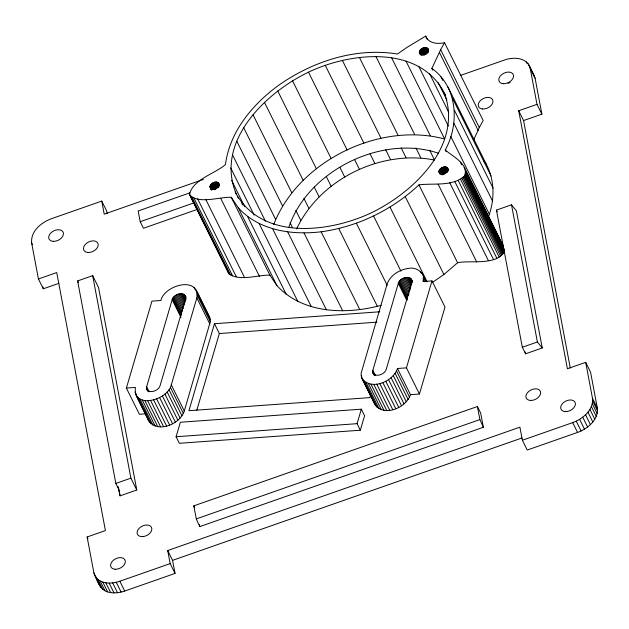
<?xml version="1.0" encoding="UTF-8"?>
<svg xmlns="http://www.w3.org/2000/svg" width="629" height="629" viewBox="0 0 629 629"><rect width="100%" height="100%" fill="white"/><g stroke="black" fill="none" stroke-linecap="round" stroke-linejoin="round"><path stroke-width="0.94" d="M238.242 207.688C258.771 230.631 292.045 235.285 321.167 231.794C357.594 226.747 392.158 210.039 418.945 184.871C433.523 182.921 452.691 186.947 464.516 175.892C469.336 164.185 452.275 156.283 445.269 149.961C459.713 123.787 457.629 86.849 431.879 68.419L440.638 49.667L444.53 42.693A21.04 13.995 -26.4 0 1 425.676 36.105L406.609 47.639L397.457 54.023C355.676 47.23 312.896 61.32 278.741 85.198C252.622 104.288 229.758 131.508 225.465 164.515C215.087 173.816 192.93 179.084 189.447 194.518C197.978 204.755 219.93 196.665 231.268 197.302L238.242 207.688L276.902 285.574C302.95 313.918 346.351 314.759 381.127 305.309M488.348 217.068C494.724 200.321 494.889 180.9 486.571 164.767L447.911 86.888M236.559 194.668C214.072 142.429 265.194 92.809 308.501 72.178C351.218 51.759 421.658 44.234 445.694 95.655M585.693 362.351L590.568 372.164L597.346 408.087C598.604 419.858 587.604 428.797 577.564 432.43L527.244 450.049L522.377 440.237L572.689 422.609C582.729 418.977 593.729 410.045 592.479 398.275L585.693 362.351L567.397 368.759L518.705 110.751L537.001 104.343L530.223 68.419C527.542 57.302 513.122 56.634 504.269 60.101L460.357 75.48M209.992 186.671C210.306 182.701 217.697 179.808 219.191 184.273C219.411 188.598 210.927 191.727 209.992 186.671L211.305 189.305M419.323 52.191C419.637 48.205 426.997 45.359 428.514 49.793C428.695 54.133 420.321 57.223 419.323 52.191L420.628 54.825M438.908 171.513C439.215 167.542 446.614 164.649 448.107 169.115C448.32 173.439 439.836 176.568 438.908 171.513L440.214 174.147M146.431 387.519L172.157 299.671C173.321 293.672 186.428 290.574 185.626 298.696L160.073 385.656C158.752 391.191 147.343 394.776 146.431 387.519L148.538 391.757M126.39 388.085L135.377 387.44C132.782 410.022 168.21 400.02 171.3 384.846L196.853 297.887C199.448 275.305 164.02 285.307 160.93 300.481L151.951 301.134L126.39 388.085L139.386 414.267L145.676 413.811M135.51 394.179L148.507 420.361C157.344 433.892 179.996 424.276 184.297 411.02L210.306 321.694L209.716 317.323L196.72 291.141M372.596 371.173L398.314 283.325C399.478 277.326 412.593 274.228 411.791 282.358L386.237 369.309C384.917 374.845 373.508 378.438 372.596 371.173L374.774 375.56M423.427 276.909L423.018 281.54L431.997 280.896L444.994 307.07L419.441 394.029L410.462 394.682C406.153 407.938 383.509 417.546 374.672 404.015L361.675 377.84L361.077 373.461L387.094 284.143C390.106 275.416 399.006 269.896 407.812 268.504C417.113 266.429 423.561 272.813 425.597 281.273M432.697 282.224L443.917 274.511L457.598 262.749C469.344 259.895 497.814 266.224 504.309 250.9L465.649 173.022M288.813 227.423C307.597 170.868 382 134.008 438.413 153.24M176.089 436.754L180.35 422.256L361.329 409.18L364.584 415.722L360.323 430.22L179.336 443.296L176.089 436.754L357.075 423.671L360.323 430.22M379.806 311.78L214.473 323.731L188.92 410.69L369.907 397.607L370.733 394.8M196.814 410.218L219.348 333.543L214.473 323.731M357.075 423.671L361.329 409.18M419.441 394.029L406.444 367.855L431.997 280.896M273.725 224.498C298.343 161.166 379.271 121.491 444.664 139.009L406.004 61.123M473.535 140.188L479.298 127.545L483.19 120.571L444.53 42.693M361.675 377.84C370.512 391.372 393.164 381.756 397.465 368.5L406.444 367.855M296.558 229.003C320.027 179.194 380.687 149.482 434.545 160.025L429.67 150.213M107.158 213.703L106.623 210.904L101.756 201.083L51.436 218.711C41.396 222.344 30.396 231.275 31.654 243.046L38.432 278.977L43.307 288.79L58.859 283.341M203.395 179.414L104.217 214.151L101.756 201.083M189.982 192.812L138.176 210.959L140.204 221.715L143.459 228.256L197.05 209.488M140.204 221.715L193.803 202.939M38.432 278.977L56.728 272.561L105.42 530.569L87.124 536.977L93.902 572.909C96.921 579.938 99.343 589.459 107.653 591.92C113.251 593.603 119.266 592.888 124.731 591.04L175.043 573.42L172.574 560.353L167.707 550.54L519.908 427.17L522.377 440.237M570.275 367.981L523.58 120.564L541.876 114.156L535.098 78.232L529.461 65.959M118.456 488.725L115.822 483.426L77.603 280.935L92.675 275.659L98.556 287.508L136.776 489.991L120.092 495.841L118.087 486.799M496.43 210.102L511.503 204.826L516.362 210.801L542.253 347.971L525.569 353.812L522.322 347.271L496.43 210.102L497.248 211.737M115.822 483.426L130.887 478.142L92.675 275.659M522.322 347.271L537.386 341.987L542.253 347.971M193.826 505.85L477.419 406.515L480.674 413.064L483.355 427.28L199.763 526.607L196.295 518.909L193.826 505.85L194.644 507.485M196.295 518.909L479.888 419.582L477.419 406.515M172.574 560.353L521.999 437.965M94.665 575.362C99.296 584.372 111.53 584.223 119.856 581.227L170.168 563.6L167.707 550.54M228.107 272.404C236.638 282.633 258.59 274.543 269.927 275.18L276.902 285.574M219.348 333.543L376.857 322.166M235.254 192.042C260.933 240.86 329.069 232.785 371.141 212.893C413.898 192.34 463.306 145.047 444.389 93.029M207.185 313.816L209.716 317.323M501.722 243.612L502.799 245.027L464.147 167.149M483.921 160.938L486.571 164.767M534.336 75.779L528.156 63.765M530.223 68.419L535.098 78.232M526.331 61.878L527.141 63.513M537.001 104.343L541.876 114.156M518.705 110.751L523.58 120.564M440.638 49.667L479.298 127.545M439.577 52.718L478.237 130.596M425.676 36.105L427.413 39.603M427.822 48.37L428.695 50.131M452.408 98.085L491.068 175.971M427.35 48.024L428.664 50.658M441.015 76.927L442.753 80.426M426.14 47.6L428.318 51.995M425.424 47.545L428.034 52.812M424.669 47.592L427.28 52.86M423.891 47.741L426.942 53.882M454.413 110.272L493.073 188.15M423.113 47.985L426.163 54.133M422.358 48.323L425.408 54.471M431.879 68.419L432.752 70.173M421.65 48.748L424.701 54.888M438.201 82.627L446.889 100.129M421.005 49.235L424.056 55.383M420.447 49.777L423.058 55.045M419.983 50.367L422.161 54.754M592.479 398.275L597.346 408.087M419.637 50.98L421.815 55.368M419.417 51.594L421.155 55.1M592.675 400.925L597.55 410.745M419.362 52.765L420.227 54.526M429.591 73.711L448.705 112.214M453.871 123.166L492.531 201.052M592.306 403.708L597.18 413.528M591.386 406.562L596.253 416.374M589.923 409.4L594.79 419.221M418.772 66.477L448.312 125.981M587.958 412.168L592.832 421.98M450.796 136.501L489.456 214.379M465.366 169.94L503.585 246.945M465.688 171.788L504.348 249.666M460.357 162.196L461.662 164.822M585.544 414.786L590.419 424.606M465.421 174.076L504.081 251.954M465.043 175.011L503.703 252.889M464.516 175.892L503.176 253.778M463.832 176.741L502.492 254.619M582.737 417.2L587.612 427.012M463.015 177.527L501.675 255.405M461.953 178.337L500.613 256.215M460.538 179.202L499.198 257.08M579.608 419.339L584.475 429.159M445.269 149.961L446.134 151.707M458.156 180.311L496.816 258.197M576.227 421.163L581.102 430.975M454.775 181.466L493.435 259.345M447.408 167.691L448.28 169.453M446.944 167.345L448.249 169.979M446.378 167.086L448.115 170.593M391.615 57.774L430.275 135.652M445.725 166.921L447.903 171.316M572.689 422.609L577.564 432.43M445.01 166.866L447.628 172.134M444.255 166.913L446.873 172.173M443.476 167.055L446.095 172.322M442.698 167.306L445.749 173.447M449.711 182.669L488.371 260.548M441.943 167.644L444.994 173.793M441.236 168.061L444.286 174.209M440.591 168.556L443.642 174.697M440.033 169.099L442.651 174.367M439.577 169.688L442.187 174.956M439.231 170.294L441.409 174.689M439.003 170.915L440.308 173.549M438.948 172.087L439.82 173.84M375.945 56.516L414.605 134.394M438.114 184.179L476.774 262.057M415.95 147.996L420.825 157.808M359.387 57.365L398.047 135.251M401.153 147.862L406.027 157.675M418.945 184.871L457.598 262.749M342.349 60.321L381.009 138.199M385.703 149.812L390.578 159.624M405.257 196.633L443.917 274.511M370.049 153.798L374.923 163.611M325.248 65.298L363.908 143.176M390.027 207.106L426.949 281.485M421.847 272.915L426.344 281.784M420.353 271.296L421.218 273.041M423.474 279.174L424.772 281.792M354.638 159.695L359.505 169.516M411.35 279.119L412.223 280.872M308.501 72.178L347.161 150.056M410.792 278.513L412.097 281.147M410.077 278.026L412.254 282.413M409.22 277.672L411.838 282.932M408.26 277.452L411.743 284.473M407.199 277.381L411.122 285.283M406.09 277.468L410.886 287.123M404.95 277.696L410.611 289.104M373.602 216.054L400.964 271.178M403.81 278.057L409.911 290.354M402.709 278.561L409.243 291.722M401.664 279.174L409.078 294.097M400.72 279.889L408.567 295.693M399.887 280.683L407.734 296.487M399.203 281.54L407.482 298.217M398.676 282.429L407.388 299.986M398.314 283.325L406.601 300.009M339.904 167.345L344.778 177.158M292.532 80.787L331.192 158.665M356.376 223.256L387.22 285.385M326.286 176.513L331.161 186.333M277.719 90.914L316.379 168.792M338.756 228.547L377.416 306.425M314.17 186.955L319.045 196.767M397.465 368.5L410.462 394.682M264.447 102.323L303.107 180.201M396.514 370.906L409.51 397.08M395.106 373.28L408.103 399.454M393.274 375.552L406.263 401.734M321.167 231.794L359.827 309.672M303.909 198.355L308.776 208.168M391.057 377.675L404.054 403.857M388.533 379.578L401.53 405.76M385.758 381.221L398.755 407.395M253.023 114.714L291.683 192.592M382.817 382.55L395.814 408.724M295.787 210.385L300.662 220.205M379.782 383.533L392.779 409.707M372.761 370.284L375.379 375.552M304.019 232.934L342.679 310.812M372.612 372.022L374.349 375.537M372.816 372.816L373.689 374.57M376.74 384.138L389.736 410.312M373.775 384.35L386.764 410.525M243.738 127.789L282.397 205.667M370.961 384.17L383.957 410.344M290.048 222.705L292.477 227.619M368.382 383.588L381.378 409.77M366.109 382.644L379.106 408.819M364.199 381.339L377.196 407.521M361.125 375.733L361.989 377.479M368.059 389.697L368.924 391.435M362.705 379.727L375.702 405.902M287.72 231.928L326.38 309.806M236.819 141.226L275.478 219.112M272.648 228.799L311.308 306.677M232.439 154.703L265.446 221.204M259.179 223.625L297.839 301.511M230.694 167.872L254.155 215.126M231.645 180.429L244.673 206.674M241.442 202.436L242.747 205.062M247.614 216.533L286.274 294.419M237.432 196.413L238.297 198.166M231.268 197.302L269.927 275.18M218.499 182.85L219.364 184.612M218.027 182.504L219.332 185.138M217.461 182.245L219.207 185.759M216.808 182.08L218.986 186.475M216.101 182.025L218.711 187.293M215.338 182.072L217.956 187.34M214.56 182.221L217.178 187.489M213.789 182.465L216.84 188.614M213.034 182.803L216.085 188.952M220.795 198.489L259.447 276.367M212.319 183.228L215.37 189.368M211.682 183.715L214.733 189.864M211.116 184.266L213.734 189.526M210.66 184.847L212.838 189.235M210.314 185.461L212.492 189.848M210.086 186.074L211.831 189.581M210.031 187.245L211.344 189.879M210.495 188.244L211.368 189.997M205.73 199.33L244.39 277.208M197.64 198.858L236.3 276.736M193.96 198.088L232.62 275.966M191.994 197.309L230.654 275.188M190.925 196.641L229.585 274.527M189.353 193.708L204.126 223.46M208.899 233.084L209.772 234.829M213.247 241.835L215.417 246.206M218.892 253.212L222.367 260.209M223.24 261.955L228.012 271.586M189.447 194.518L228.87 273.851M195.682 289.261L208.679 315.436M197.262 293.248L210.259 319.43M194.196 287.642L195.061 289.387M197.309 295.52L210.306 321.694M196.853 297.887L209.85 324.061M185.185 295.465L186.035 297.155M184.627 294.852L185.893 297.399M183.912 294.364L186.019 298.61M183.063 294.01L186.011 299.947M182.095 293.798L185.461 300.583M181.042 293.727L185.248 302.211M179.925 293.806L184.556 303.139M178.785 294.034L184.258 305.065M177.645 294.403L183.542 306.276M176.545 294.899L183.283 308.477M175.507 295.512L182.662 309.94M174.555 296.228L182.135 311.497M173.73 297.022L181.726 313.148M173.038 297.879L181.459 314.846M172.511 298.767L180.932 315.734M172.157 299.671L181.003 317.488M171.3 384.846L184.297 411.02M170.357 387.244L183.353 413.426M168.942 389.618L181.938 415.8M167.11 391.898L180.106 418.073M164.9 394.021L177.889 420.196M162.368 395.924L175.365 422.098M159.601 397.567L172.59 423.742M156.652 398.888L169.649 425.07M153.618 399.871L166.614 426.053M146.604 386.631L149.128 391.718M146.447 388.368L147.713 390.908M146.651 389.154L147.493 390.853M150.575 400.476L163.571 426.659M147.611 400.689L160.607 426.871M144.796 400.508L157.793 426.69M142.225 399.934L155.214 426.116M139.945 398.983L152.941 425.165M138.034 397.685L151.031 423.86M134.968 392.071L136.265 394.69M138.427 399.053L140.597 403.417M144.065 410.399L146.227 414.763M136.548 396.066L149.537 422.248M77.603 280.935L78.358 282.452M31.654 243.046L32.464 244.681M130.887 478.142L136.776 489.991M170.168 563.6L175.043 573.42M119.856 581.227L124.731 591.04M116.239 582.273L121.114 592.093M112.638 582.902L117.513 592.715M87.124 536.977L87.934 538.613M109.139 583.083L114.006 592.895M105.821 582.816L110.696 592.628M102.779 582.108L107.653 591.92M100.082 580.976L104.957 590.788M97.794 579.443L102.669 589.263M93.902 572.909L94.712 574.544M95.529 576.18L97.967 581.086M95.978 577.556L100.844 587.376M479.888 419.582L483.355 427.28M98.777 582.721L99.539 585.174M374.121 401.907L374.672 404.015M147.957 418.254L148.507 420.361M511.503 204.826L537.386 341.987M525.207 351.894L525.569 353.812M199.401 524.712L199.763 526.607M118.449 487.161L120.092 495.841M42.945 286.903L43.307 288.79M508.193 83.319A7.831 5.205 -26.4 0 1 510.056 82.478M53.276 241.347A7.831 5.205 -26.4 0 0 63.395 232.974A7.831 5.205 -26.4 0 0 51.562 232.29A7.831 5.205 -26.4 0 0 53.276 241.347M115.154 569.245A7.831 5.205 -26.4 0 0 125.281 560.871A7.831 5.205 -26.4 0 0 113.448 560.187A7.831 5.205 -26.4 0 0 115.154 569.245M565.243 411.594A7.831 5.205 -26.4 0 0 575.37 403.22A7.831 5.205 -26.4 0 0 563.537 402.544A7.831 5.205 -26.4 0 0 565.243 411.594M503.365 83.696A7.831 5.205 -26.4 0 0 513.484 75.323A7.831 5.205 -26.4 0 0 501.651 74.647A7.831 5.205 -26.4 0 0 503.365 83.696M530.467 400.445A7.831 5.205 -26.4 0 0 540.594 392.071A7.831 5.205 -26.4 0 0 528.761 391.395A7.831 5.205 -26.4 0 0 530.467 400.445M142.775 536.616A7.831 5.205 -26.4 0 0 151.55 527.472A7.831 5.205 -26.4 0 0 139.103 528.368A7.831 5.205 -26.4 0 0 142.775 536.616M88.052 252.488A7.831 5.205 -26.4 0 0 98.171 244.123A7.831 5.205 -26.4 0 0 86.338 243.439A7.831 5.205 -26.4 0 0 88.052 252.488M482.553 108.99A7.831 5.205 -26.4 0 0 492.932 100.813A7.831 5.205 -26.4 0 0 481.271 99.799A7.831 5.205 -26.4 0 0 482.553 108.99"/></g></svg>
